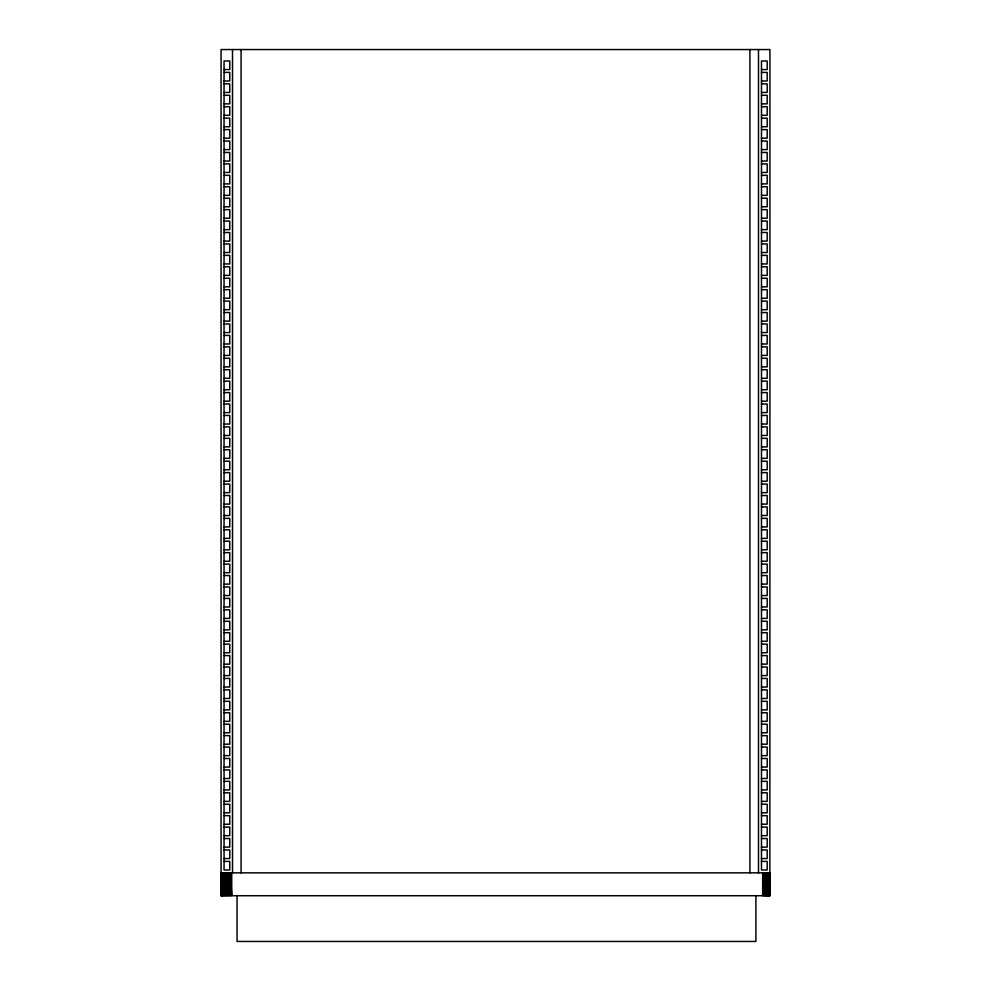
<?xml version="1.0" encoding="UTF-8"?>
<svg xmlns="http://www.w3.org/2000/svg" width="991" height="991" viewBox="0 0 991 991"><rect width="100%" height="100%" fill="white"/><g stroke="black" fill="none" stroke-linecap="round" stroke-linejoin="round"><path stroke-width="1.49" d="M231.733 872.848L231.733 895.715L230.395 872.848L230.346 895.715L229.057 872.848L228.983 895.715L227.769 872.848L227.657 895.715L226.53 872.848L226.406 895.715L225.391 872.848L225.242 895.715L224.338 872.848L223.272 895.715L223.421 872.848L222.504 895.715L222.628 872.848L221.885 895.715L221.996 872.848L221.439 895.715L221.513 872.848L221.166 895.715L221.204 872.848L221.067 895.715L769.933 895.715L769.933 872.848L221.067 872.848M224.189 895.715L224.338 872.848M762.661 895.715L762.661 872.848L763.603 895.715L763.565 872.848L764.544 895.715L764.457 872.848L765.436 895.715L765.325 872.848L766.291 895.715L766.167 872.848L767.084 895.715L766.935 872.848L767.802 895.715L768.285 872.848L768.421 895.715L768.83 872.848L769.375 895.715L769.598 872.848L769.685 895.715L769.821 872.848L769.871 895.715L769.933 49.55L221.067 49.55L221.067 895.715M224.053 69.556L229.763 69.556L229.763 60.984L224.053 60.984L224.053 869.987L229.763 869.987L229.763 861.402L224.053 861.402M761.484 69.556L767.195 69.556L767.195 60.984L761.484 60.984L761.484 869.987L767.195 869.987L767.195 861.402L761.484 861.402M224.053 72.417L229.763 72.417L229.763 80.989L224.053 80.989M761.484 72.417L767.195 72.417L767.195 80.989L761.484 80.989M224.053 83.851L229.763 83.851L229.763 92.436L224.053 92.436M761.484 83.851L767.195 83.851L767.195 92.436L761.484 92.436M224.053 95.285L229.763 95.285L229.763 103.869L224.053 103.869M761.484 95.285L767.195 95.285L767.195 103.869L761.484 103.869M224.053 106.718L229.763 106.718L229.763 115.303L224.053 115.303M761.484 106.718L767.195 106.718L767.195 115.303L761.484 115.303M224.053 118.152L229.763 118.152L229.763 126.737L224.053 126.737M761.484 118.152L767.195 118.152L767.195 126.737L761.484 126.737M224.053 129.598L229.763 129.598L229.763 138.17L224.053 138.17M761.484 129.598L767.195 129.598L767.195 138.17L761.484 138.17M224.053 141.032L229.763 141.032L229.763 149.604L224.053 149.604M761.484 141.032L767.195 141.032L767.195 149.604L761.484 149.604M224.053 152.465L229.763 152.465L229.763 161.037L224.053 161.037M761.484 152.465L767.195 152.465L767.195 161.037L761.484 161.037M224.053 163.899L229.763 163.899L229.763 172.471L224.053 172.471M761.484 163.899L767.195 163.899L767.195 172.471L761.484 172.471M224.053 175.333L229.763 175.333L229.763 183.905L224.053 183.905M761.484 175.333L767.195 175.333L767.195 183.905L761.484 183.905M224.053 186.766L229.763 186.766L229.763 195.338L224.053 195.338M761.484 186.766L767.195 186.766L767.195 195.338L761.484 195.338M224.053 198.2L229.763 198.2L229.763 206.772L224.053 206.772M761.484 198.2L767.195 198.2L767.195 206.772L761.484 206.772M224.053 209.634L229.763 209.634L229.763 218.206L224.053 218.206M761.484 209.634L767.195 209.634L767.195 218.206L761.484 218.206M224.053 221.067L229.763 221.067L229.763 229.639L224.053 229.639M761.484 221.067L767.195 221.067L767.195 229.639L761.484 229.639M224.053 232.501L229.763 232.501L229.763 241.086L224.053 241.086M761.484 232.501L767.195 232.501L767.195 241.086L761.484 241.086M224.053 243.935L229.763 243.935L229.763 252.519L224.053 252.519M761.484 243.935L767.195 243.935L767.195 252.519L761.484 252.519M224.053 255.368L229.763 255.368L229.763 263.953L224.053 263.953M761.484 255.368L767.195 255.368L767.195 263.953L761.484 263.953M224.053 266.802L229.763 266.802L229.763 275.387L224.053 275.387M761.484 266.802L767.195 266.802L767.195 275.387L761.484 275.387M224.053 278.248L229.763 278.248L229.763 286.82L224.053 286.82M761.484 278.248L767.195 278.248L767.195 286.82L761.484 286.82M224.053 289.682L229.763 289.682L229.763 298.254L224.053 298.254M761.484 289.682L767.195 289.682L767.195 298.254L761.484 298.254M224.053 301.115L229.763 301.115L229.763 309.688L224.053 309.688M761.484 301.115L767.195 301.115L767.195 309.688L761.484 309.688M224.053 312.549L229.763 312.549L229.763 321.121L224.053 321.121M761.484 312.549L767.195 312.549L767.195 321.121L761.484 321.121M224.053 323.983L229.763 323.983L229.763 332.555L224.053 332.555M761.484 323.983L767.195 323.983L767.195 332.555L761.484 332.555M224.053 335.416L229.763 335.416L229.763 343.988L224.053 343.988M761.484 335.416L767.195 335.416L767.195 343.988L761.484 343.988M224.053 346.85L229.763 346.85L229.763 355.422L224.053 355.422M761.484 346.85L767.195 346.85L767.195 355.422L761.484 355.422M224.053 358.284L229.763 358.284L229.763 366.856L224.053 366.856M761.484 358.284L767.195 358.284L767.195 366.856L761.484 366.856M224.053 369.717L229.763 369.717L229.763 378.289L224.053 378.289M761.484 369.717L767.195 369.717L767.195 378.289L761.484 378.289M224.053 381.151L229.763 381.151L229.763 389.736L224.053 389.736M761.484 381.151L767.195 381.151L767.195 389.736L761.484 389.736M224.053 392.585L229.763 392.585L229.763 401.169L224.053 401.169M761.484 392.585L767.195 392.585L767.195 401.169L761.484 401.169M224.053 404.018L229.763 404.018L229.763 412.603L224.053 412.603M761.484 404.018L767.195 404.018L767.195 412.603L761.484 412.603M224.053 415.452L229.763 415.452L229.763 424.037L224.053 424.037M761.484 415.452L767.195 415.452L767.195 424.037L761.484 424.037M224.053 426.898L229.763 426.898L229.763 435.47L224.053 435.47M761.484 426.898L767.195 426.898L767.195 435.47L761.484 435.47M224.053 438.332L229.763 438.332L229.763 446.904L224.053 446.904M761.484 438.332L767.195 438.332L767.195 446.904L761.484 446.904M224.053 449.765L229.763 449.765L229.763 458.338L224.053 458.338M761.484 449.765L767.195 449.765L767.195 458.338L761.484 458.338M224.053 461.199L229.763 461.199L229.763 469.771L224.053 469.771M761.484 461.199L767.195 461.199L767.195 469.771L761.484 469.771M224.053 472.633L229.763 472.633L229.763 481.205L224.053 481.205M761.484 472.633L767.195 472.633L767.195 481.205L761.484 481.205M224.053 484.066L229.763 484.066L229.763 492.638L224.053 492.638M761.484 484.066L767.195 484.066L767.195 492.638L761.484 492.638M224.053 495.5L229.763 495.5L229.763 504.072L224.053 504.072M761.484 495.5L767.195 495.5L767.195 504.072L761.484 504.072M224.053 506.934L229.763 506.934L229.763 515.506L224.053 515.506M761.484 506.934L767.195 506.934L767.195 515.506L761.484 515.506M224.053 518.367L229.763 518.367L229.763 526.939L224.053 526.939M761.484 518.367L767.195 518.367L767.195 526.939L761.484 526.939M224.053 529.801L229.763 529.801L229.763 538.386L224.053 538.386M761.484 529.801L767.195 529.801L767.195 538.386L761.484 538.386M224.053 541.235L229.763 541.235L229.763 549.819L224.053 549.819M761.484 541.235L767.195 541.235L767.195 549.819L761.484 549.819M224.053 552.668L229.763 552.668L229.763 561.253L224.053 561.253M761.484 552.668L767.195 552.668L767.195 561.253L761.484 561.253M224.053 564.102L229.763 564.102L229.763 572.687L224.053 572.687M761.484 564.102L767.195 564.102L767.195 572.687L761.484 572.687M224.053 575.548L229.763 575.548L229.763 584.12L224.053 584.12M761.484 575.548L767.195 575.548L767.195 584.12L761.484 584.12M224.053 586.982L229.763 586.982L229.763 595.554L224.053 595.554M761.484 586.982L767.195 586.982L767.195 595.554L761.484 595.554M224.053 598.415L229.763 598.415L229.763 606.987L224.053 606.987M761.484 598.415L767.195 598.415L767.195 606.987L761.484 606.987M224.053 609.849L229.763 609.849L229.763 618.421L224.053 618.421M761.484 609.849L767.195 609.849L767.195 618.421L761.484 618.421M224.053 621.283L229.763 621.283L229.763 629.855L224.053 629.855M761.484 621.283L767.195 621.283L767.195 629.855L761.484 629.855M224.053 632.716L229.763 632.716L229.763 641.288L224.053 641.288M761.484 632.716L767.195 632.716L767.195 641.288L761.484 641.288M224.053 644.15L229.763 644.15L229.763 652.722L224.053 652.722M761.484 644.15L767.195 644.15L767.195 652.722L761.484 652.722M224.053 655.584L229.763 655.584L229.763 664.156L224.053 664.156M761.484 655.584L767.195 655.584L767.195 664.156L761.484 664.156M224.053 667.017L229.763 667.017L229.763 675.589L224.053 675.589M761.484 667.017L767.195 667.017L767.195 675.589L761.484 675.589M224.053 678.451L229.763 678.451L229.763 687.036L224.053 687.036M761.484 678.451L767.195 678.451L767.195 687.036L761.484 687.036M224.053 689.885L229.763 689.885L229.763 698.469L224.053 698.469M761.484 689.885L767.195 689.885L767.195 698.469L761.484 698.469M224.053 701.318L229.763 701.318L229.763 709.903L224.053 709.903M761.484 701.318L767.195 701.318L767.195 709.903L761.484 709.903M224.053 712.752L229.763 712.752L229.763 721.337L224.053 721.337M761.484 712.752L767.195 712.752L767.195 721.337L761.484 721.337M224.053 724.198L229.763 724.198L229.763 732.77L224.053 732.77M761.484 724.198L767.195 724.198L767.195 732.77L761.484 732.77M224.053 735.632L229.763 735.632L229.763 744.204L224.053 744.204M761.484 735.632L767.195 735.632L767.195 744.204L761.484 744.204M224.053 747.065L229.763 747.065L229.763 755.638L224.053 755.638M761.484 747.065L767.195 747.065L767.195 755.638L761.484 755.638M224.053 758.499L229.763 758.499L229.763 767.071L224.053 767.071M761.484 758.499L767.195 758.499L767.195 767.071L761.484 767.071M224.053 769.933L229.763 769.933L229.763 778.505L224.053 778.505M761.484 769.933L767.195 769.933L767.195 778.505L761.484 778.505M224.053 781.366L229.763 781.366L229.763 789.938L224.053 789.938M761.484 781.366L767.195 781.366L767.195 789.938L761.484 789.938M224.053 792.8L229.763 792.8L229.763 801.372L224.053 801.372M761.484 792.8L767.195 792.8L767.195 801.372L761.484 801.372M224.053 804.234L229.763 804.234L229.763 812.806L224.053 812.806M761.484 804.234L767.195 804.234L767.195 812.806L761.484 812.806M224.053 815.667L229.763 815.667L229.763 824.239L224.053 824.239M761.484 815.667L767.195 815.667L767.195 824.239L761.484 824.239M224.053 827.101L229.763 827.101L229.763 835.686L224.053 835.686M761.484 827.101L767.195 827.101L767.195 835.686L761.484 835.686M224.053 838.535L229.763 838.535L229.763 847.119L224.053 847.119M761.484 838.535L767.195 838.535L767.195 847.119L761.484 847.119M224.053 849.968L229.763 849.968L229.763 858.553L224.053 858.553M761.484 849.968L767.195 849.968L767.195 858.553L761.484 858.553M767.653 872.848L767.802 895.715M758.499 49.55L758.499 872.848M755.898 895.715L755.898 941.45L237.047 941.45L237.047 895.715M749.914 49.55L749.914 872.848M241.086 49.55L241.086 872.848M232.501 49.55L232.501 872.848"/></g></svg>
